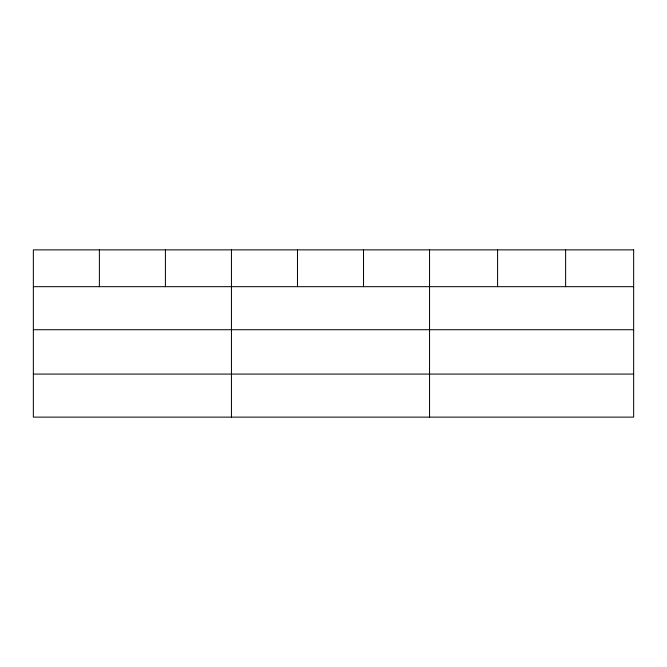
<?xml version="1.0" encoding="UTF-8"?>
<svg xmlns="http://www.w3.org/2000/svg" width="667" height="667" viewBox="0 0 667 667"><rect width="100%" height="100%" fill="white"/><g stroke="black" fill="none" stroke-linecap="round" stroke-linejoin="round"><path stroke-width="1" d="M33.35 286.677L633.65 286.677M33.35 329.723L633.65 329.723M33.35 374.079L633.65 374.079M565.616 249.875L565.616 286.677M497.582 249.875L497.582 286.677M429.548 249.875L429.548 417.125M363.515 249.875L363.515 286.677M297.482 249.875L297.482 286.677M231.449 249.875L231.449 417.125M165.416 249.875L165.416 286.677M99.383 249.875L99.383 286.677M633.65 249.875L33.35 249.875L33.35 417.125L633.65 417.125L633.65 249.875"/></g></svg>
